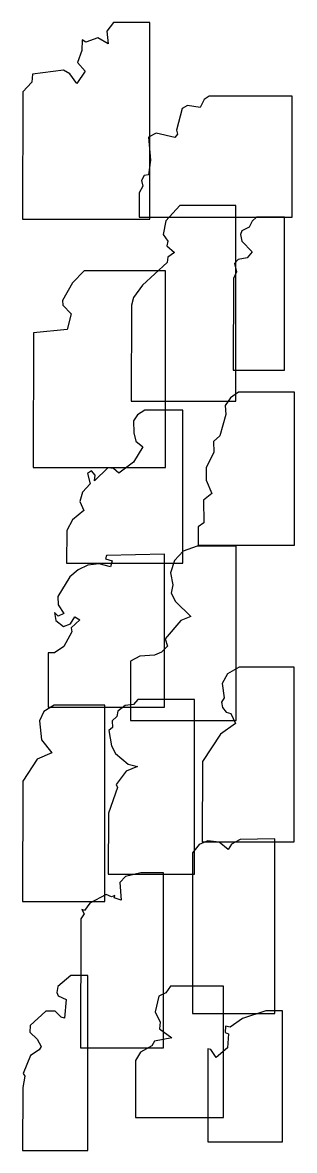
# Model space of a CAD drawing. Header units: millimetres. Extents: x 5 to 1249, y 6 to 5160.
import ezdxf

# ---------------------------------------------------------------- set-up
doc = ezdxf.new("R2010")
doc.units = ezdxf.units.MM
doc.layers.add('CORTE', color=1, linetype='Continuous')

msp = doc.modelspace()

# ---------------------------------------------------------------- linework, layer by layer
at = {"layer": 'CORTE'}
for points in [[(588.229456, 5160.264), (421.743886, 5160.264), (391.146538, 5121.567354), (396.54607, 5063.072424), (348.850204, 5090.970006), (294.854884, 5070.2718), (277.756366, 5081.970786), (276.856444, 5032.475076), (257.05816, 4977.579834), (292.155118, 4937.983266), (253.458472, 4882.188102), (221.06128, 4926.28428), (192.263776, 4943.382798), (50.976022, 4924.484436), (48.276256, 4888.487556), (5.979922, 4844.391378), (5.08, 4261.241922), (588.229456, 4261.241922)], [(580.73544, 4636.361568), (591.2358, 4531.357968), (580.73544, 4464.155664), (561.834792, 4460.655544), (549.23436, 4438.9548), (556.2346, 4412.353888), (539.434024, 4382.252856), (538.734, 4270.249016), (1238.057976, 4270.249016), (1238.057976, 4823.968), (859.344992, 4823.968), (836.2442, 4808.567472), (817.343552, 4772.166224), (759.941584, 4781.266536), (736.140768, 4767.96608), (708.839832, 4668.562672), (714.440024, 4649.662024), (701.839592, 4634.261496), (617.136688, 4655.262216)], [(724.015824, 4323.588), (661.394664, 4254.704724), (647.975844, 4192.083564), (670.340544, 4160.772984), (664.973016, 4140.19746), (699.861948, 4109.781468), (670.340544, 4087.416768), (666.762192, 4063.262892), (554.044104, 3959.490684), (512.893056, 3904.026228), (503.052588, 3868.242708), (502.158, 3429.894588), (981.657168, 3429.894588), (981.657168, 4323.588)], [(1075.667648, 4270.756), (1055.366952, 4252.555376), (1041.366472, 4225.954464), (1009.165368, 4208.453864), (1002.865152, 4192.353312), (1009.165368, 4161.552256), (1056.066976, 4111.850552), (1032.966184, 4084.549616), (991.664768, 4077.549376), (974.864192, 4058.648728), (984.664528, 4021.547456), (969.964024, 3990.7464), (969.264, 3571.432024), (1203.77204, 3571.432024), (1203.77204, 4270.756)], [(287.181798, 4026.408), (233.186478, 3971.512758), (187.290456, 3890.519778), (189.0903, 3868.92165), (226.887024, 3829.325082), (208.888584, 3757.331322), (55.001922, 3742.032648), (54.102, 3127.385922), (659.749506, 3127.385922), (659.749506, 4026.408)], [(993.034336, 3470.656), (957.333112, 3445.455136), (931.432224, 3409.753912), (935.632368, 3368.452496), (907.631408, 3271.849184), (878.930424, 3245.948296), (881.030496, 3196.946616), (844.629248, 3124.844144), (845.329272, 3069.542248), (871.23016, 3007.940136), (833.428864, 2977.13908), (834.828912, 2873.535528), (808.928024, 2856.034928), (808.228, 2771.332024), (1249.24312, 2771.332024), (1249.24312, 3470.656)], [(738.833676, 3388.614), (565.353708, 3388.614), (531.77694, 3368.328036), (512.190492, 3340.347396), (514.28904, 3285.085632), (523.382748, 3246.612252), (554.860968, 3221.429676), (512.190492, 3151.478076), (445.736472, 3101.112924), (420.553896, 3122.098404), (395.37132, 3124.896468), (333.813912, 3065.437608), (337.311492, 3092.019216), (320.523108, 3110.906148), (302.335692, 3099.014376), (314.227464, 3052.146804), (279.95118, 3014.37294), (266.660376, 2971.002948), (286.246824, 2931.130536), (233.783124, 2887.760544), (207.201516, 2838.794424), (206.502, 2689.797516), (738.833676, 2689.797516)], [(982.077284, 2767.838), (803.366948, 2767.838), (739.541828, 2744.701394), (699.651128, 2701.619438), (682.09922, 2644.974644), (693.268616, 2590.723292), (685.290476, 2553.226034), (705.235826, 2514.133148), (774.645644, 2446.318958), (729.96806, 2427.171422), (658.1648, 2343.400952), (667.738568, 2310.690578), (641.410706, 2283.564902), (608.700332, 2269.20425), (541.683956, 2265.21518), (498.602, 2241.28076), (498.602, 1970.821814), (982.077284, 1970.821814)], [(653.93824, 2731.008), (388.629144, 2724.00776), (385.129024, 2710.00728), (415.93008, 2700.206944), (407.529792, 2673.606032), (355.728016, 2686.206464), (303.92624, 2679.906248), (259.124704, 2659.605552), (221.323408, 2626.704424), (166.021512, 2537.101352), (168.821608, 2500.00008), (194.722496, 2460.098712), (167.42156, 2448.198304), (150.620984, 2463.598832), (157.621224, 2427.897608), (192.622424, 2400.596672), (224.823528, 2411.797056), (245.124224, 2444.698184), (267.524992, 2429.99768), (227.623624, 2394.296456), (231.123744, 2375.395808), (194.722496, 2309.593552), (152.021032, 2280.192544), (121.92, 2279.49252), (121.92, 2031.684024), (653.93824, 2031.684024)], [(996.576112, 2213.864), (943.07152, 2184.316688), (918.315664, 2139.596432), (927.898576, 2074.1132), (915.919936, 2054.1488), (919.912816, 2030.19152), (936.682912, 2008.629968), (958.244464, 2002.24136), (979.806016, 1956.722528), (910.329904, 1908.009392), (828.076576, 1783.431536), (827.278, 1416.086576), (1247.328976, 1416.086576), (1247.328976, 2213.864)], [(532.93264, 2066.544), (512.94284, 2044.155424), (475.362016, 2038.55828), (440.97956, 2012.971336), (436.182008, 1988.983576), (414.593024, 1969.793368), (416.192208, 1939.408872), (400.200368, 1925.016216), (412.194248, 1855.451712), (430.584864, 1820.269664), (488.155488, 1771.494552), (530.533864, 1761.099856), (479.359976, 1738.71128), (433.783232, 1678.74188), (439.380376, 1664.349224), (397.801592, 1546.8092), (397.002, 1267.751592), (791.200856, 1267.751592), (791.200856, 2066.544)], [(149.64029, 2040.382), (102.95001, 2011.64952), (82.29854, 1969.44869), (91.27744, 1882.35336), (138.86561, 1823.09262), (72.42175, 1794.36014), (5.97789, 1693.79646), (5.08, 1143.38989), (381.29591, 1143.38989), (381.29591, 2040.382)], [(1159.981424, 1430.528), (1000.862616, 1427.329632), (960.883016, 1404.941056), (945.690768, 1380.953296), (904.111984, 1414.53616), (852.138504, 1420.133304), (812.958496, 1403.341872), (783.373592, 1365.761048), (782.574, 631.735592), (1159.981424, 631.735592)], [(649.637004, 1274.064), (545.657024, 1274.064), (476.870268, 1257.267234), (450.47535, 1230.07247), (456.874118, 1149.288024), (424.880278, 1160.485868), (428.079662, 1171.683712), (412.882588, 1165.284944), (387.287516, 1174.883096), (312.901838, 1136.490488), (288.906458, 1102.09711), (276.908768, 1106.896186), (287.306766, 1086.900036), (271.309846, 1063.704502), (270.51, 475.017846), (649.637004, 475.017846)], [(304.3174, 805.18), (226.7077, 805.18), (166.7002, 754.7737), (161.8996, 728.3704), (167.5003, 713.1685), (204.3049, 696.3664), (197.104, 609.9556), (181.102, 614.7562), (153.8986, 641.9596), (112.2934, 642.7597), (39.4843, 576.3514), (38.6842, 545.9476), (71.4883, 514.7437), (90.6907, 480.3394), (81.8896, 465.9376), (41.0845, 440.3344), (8.2804, 357.124), (16.2814, 345.1225), (5.8801, 293.9161), (5.08, 5.8801), (304.3174, 5.8801)], [(682.248064, 755.904), (660.649936, 726.506548), (628.852692, 711.507848), (611.4542, 639.514088), (634.252224, 592.118196), (632.45238, 562.120796), (687.647596, 520.124436), (608.45446, 505.125736), (596.4555, 484.127556), (545.45992, 455.330052), (522.061948, 416.333432), (521.462, 156.555948), (924.627056, 156.555948), (924.627056, 755.904)], [(1193.956464, 644.144), (1117.763068, 644.144), (1010.972324, 608.14712), (954.577212, 568.550552), (932.979084, 573.350136), (931.779188, 545.15258), (947.977784, 539.1531), (942.578252, 475.558612), (890.982724, 431.16246), (866.984804, 467.759288), (853.186, 470.759028), (853.186, 44.795948), (1193.956464, 44.795948)]]:
    msp.add_lwpolyline(points, close=True, dxfattribs=at)

doc.saveas('drawing.dxf')
